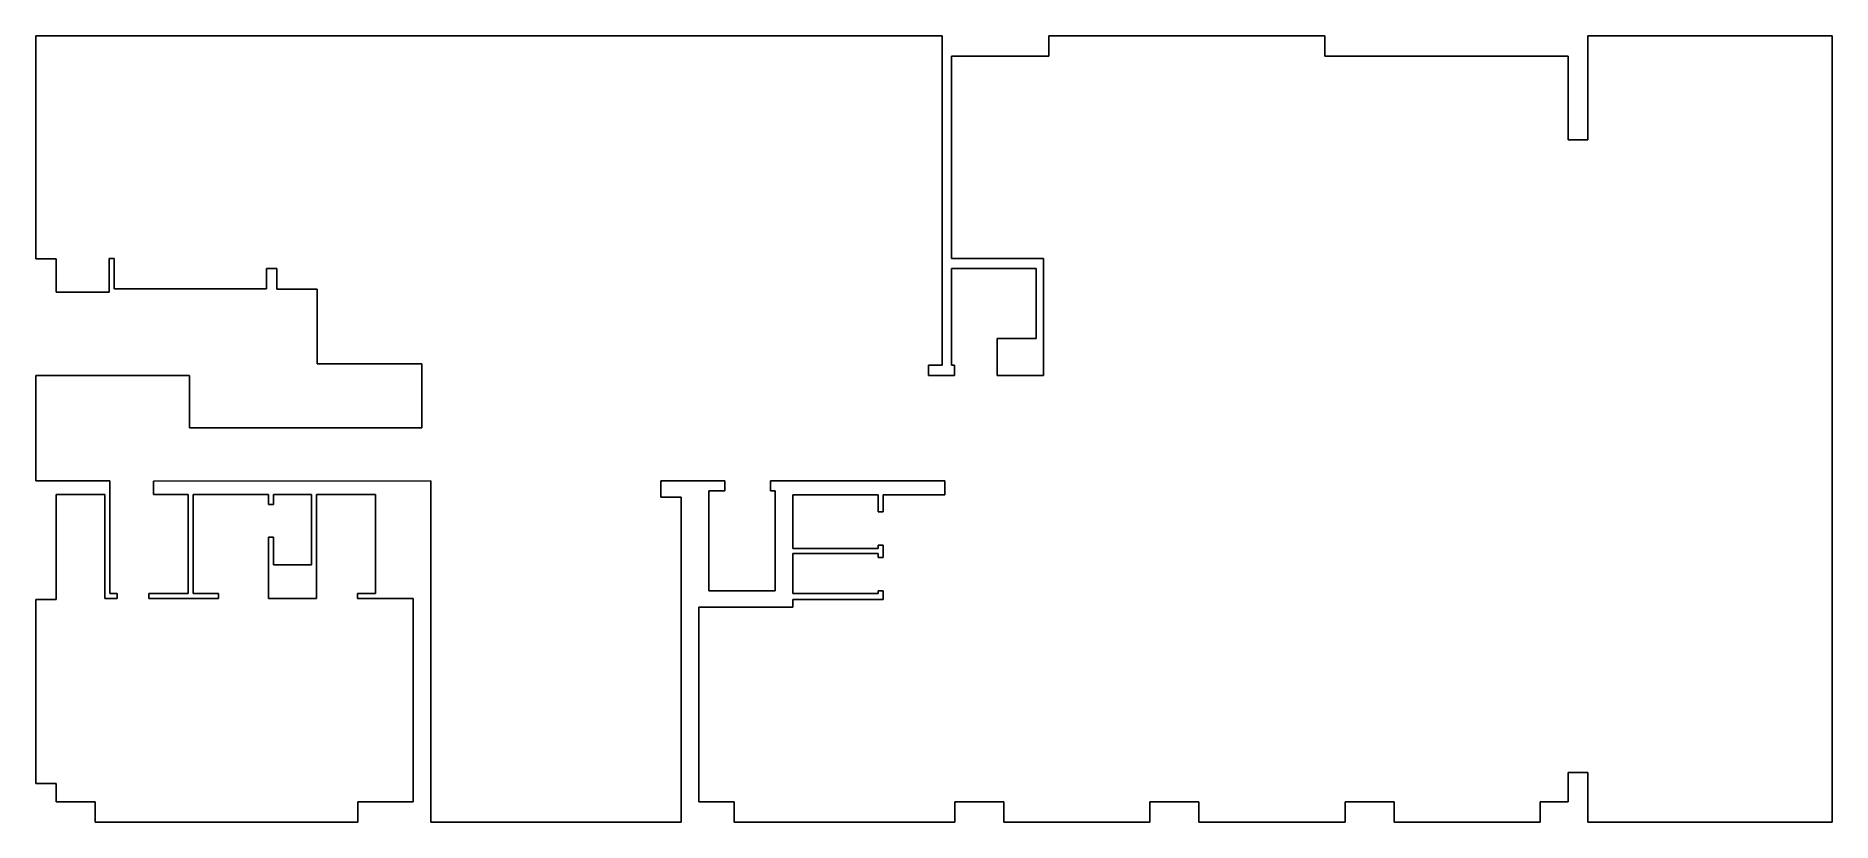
# Model space of a CAD drawing. Header units: metres. Extents: x -53 to 126, y -256 to -178.
import ezdxf

# ---------------------------------------------------------------- set-up
doc = ezdxf.new("R2010")
doc.units = ezdxf.units.M
doc.layers.add('Ground floor$Boundary', color=1, linetype='Continuous', true_color=0xff0000)

msp = doc.modelspace()

# ---------------------------------------------------------------- linework, layer by layer
at = {"layer": 'Ground floor$Boundary'}
for p, q in [((-52.97, -177.73), (-52.97, -199.86)), ((37.09, -177.73), (-52.97, -177.73)), ((37.09, -210.44), (37.09, -177.73)), ((47.7, -177.73), (47.7, -179.73)), ((75.14, -177.73), (47.7, -177.73)), ((75.14, -179.73), (75.14, -177.73)), ((101.26, -177.73), (101.26, -188.06)), ((125.54, -177.73), (101.26, -177.73)), ((125.54, -255.79), (125.54, -177.73)), ((38.01, -179.73), (38.01, -199.84)), ((47.7, -179.73), (38.01, -179.73)), ((99.3, -179.73), (75.14, -179.73)), ((99.3, -188.06), (99.3, -179.73)), ((101.26, -188.06), (99.3, -188.06)), ((-52.97, -199.86), (-50.97, -199.86)), ((-50.97, -199.86), (-50.97, -203.17)), ((-45.7, -199.85), (-45.19, -199.85)), ((-45.7, -203.17), (-45.7, -199.85)), ((-45.19, -199.85), (-45.19, -202.83)), ((38.01, -199.84), (47.16, -199.84)), ((47.16, -199.84), (47.16, -211.44)), ((-30.04, -200.82), (-29.02, -200.82)), ((-30.04, -202.83), (-30.04, -200.82)), ((-29.02, -200.82), (-29.02, -202.89)), ((38.01, -200.83), (38.01, -210.44)), ((46.44, -200.83), (38.01, -200.83)), ((46.44, -207.78), (46.44, -200.83)), ((-50.97, -203.17), (-45.7, -203.17)), ((-45.19, -202.83), (-30.04, -202.83)), ((-29.02, -202.89), (-25.03, -202.89)), ((-25.03, -202.89), (-25.03, -210.29)), ((42.56, -207.78), (46.44, -207.78)), ((42.56, -211.44), (42.56, -207.78)), ((-25.03, -210.29), (-14.63, -210.29)), ((-14.63, -210.29), (-14.63, -216.65)), ((35.73, -210.44), (37.09, -210.44)), ((35.73, -211.44), (35.73, -210.44)), ((38.01, -210.44), (38.33, -210.44)), ((38.33, -210.44), (38.33, -211.44)), ((-52.97, -211.44), (-52.97, -221.92)), ((-37.71, -211.44), (-52.97, -211.44)), ((-37.71, -216.65), (-37.71, -211.44)), ((38.33, -211.44), (35.73, -211.44)), ((47.16, -211.44), (42.56, -211.44)), ((-14.63, -216.65), (-37.71, -216.65)), ((-52.97, -221.92), (-45.61, -221.92)), ((-45.61, -221.92), (-45.61, -233.1)), ((-41.3, -221.94), (-13.73, -221.92)), ((-41.3, -223.28), (-41.3, -221.94)), ((-13.73, -221.92), (-13.73, -255.79)), ((9.14, -221.92), (15.51, -221.92)), ((9.14, -223.54), (9.14, -221.92)), ((13.9, -222.92), (13.9, -232.85)), ((15.51, -222.92), (13.9, -222.92)), ((15.51, -221.92), (15.51, -222.92)), ((20.04, -221.92), (37.37, -221.92)), ((20.04, -222.92), (20.04, -221.92)), ((20.5, -222.92), (20.04, -222.92)), ((20.5, -232.85), (20.5, -222.92)), ((37.37, -221.92), (37.37, -223.3)), ((-50.97, -223.28), (-50.97, -233.68)), ((-46.11, -223.28), (-50.97, -223.28)), ((-46.11, -233.6), (-46.11, -223.28)), ((-37.83, -223.28), (-41.3, -223.28)), ((-37.83, -233.1), (-37.83, -223.28)), ((-37.33, -223.28), (-37.33, -233.1)), ((-29.87, -223.28), (-37.33, -223.28)), ((-29.87, -224.27), (-29.87, -223.28)), ((-29.37, -224.27), (-29.87, -224.27)), ((-29.37, -223.28), (-29.37, -224.27)), ((-25.59, -223.28), (-29.37, -223.28)), ((-25.59, -230.25), (-25.59, -223.28)), ((-25.09, -223.28), (-25.09, -233.6)), ((-19.21, -223.28), (-25.09, -223.28)), ((-19.21, -233.1), (-19.21, -223.28)), ((11.15, -223.54), (9.14, -223.54)), ((11.15, -255.79), (11.15, -223.54)), ((22.25, -223.3), (22.25, -228.63)), ((30.73, -223.3), (22.25, -223.3)), ((30.73, -224.98), (30.73, -223.3)), ((31.23, -223.3), (31.23, -224.98)), ((37.37, -223.3), (31.23, -223.3)), ((31.23, -224.98), (30.73, -224.98)), ((-29.87, -227.52), (-29.37, -227.52)), ((-29.87, -233.6), (-29.87, -227.52)), ((-29.37, -227.52), (-29.37, -230.25)), ((30.73, -228.29), (31.23, -228.29)), ((30.73, -228.63), (30.73, -228.29)), ((31.23, -228.29), (31.23, -229.52)), ((-29.37, -230.25), (-25.59, -230.25)), ((22.25, -228.63), (30.73, -228.63)), ((22.25, -229.13), (22.25, -233.11)), ((30.73, -229.13), (22.25, -229.13)), ((30.73, -229.52), (30.73, -229.13)), ((31.23, -229.52), (30.73, -229.52)), ((-50.97, -233.68), (-52.97, -233.68)), ((-52.97, -233.68), (-52.97, -251.95)), ((-44.91, -233.6), (-46.11, -233.6)), ((-45.61, -233.1), (-44.91, -233.1)), ((-44.91, -233.1), (-44.91, -233.6)), ((-41.75, -233.1), (-37.83, -233.1)), ((-41.75, -233.6), (-41.75, -233.1)), ((-34.83, -233.6), (-41.75, -233.6)), ((-37.33, -233.1), (-34.83, -233.1)), ((-34.83, -233.1), (-34.83, -233.6)), ((-25.09, -233.6), (-29.87, -233.6)), ((-21, -233.1), (-19.21, -233.1)), ((-21, -233.6), (-21, -233.1)), ((-15.48, -233.6), (-21, -233.6)), ((-15.48, -253.79), (-15.48, -233.6)), ((13.9, -232.85), (20.5, -232.85)), ((22.25, -233.11), (30.73, -233.11)), ((22.25, -233.71), (22.25, -234.45)), ((31.23, -233.71), (22.25, -233.71)), ((30.73, -232.82), (31.23, -232.82)), ((30.73, -233.11), (30.73, -232.82)), ((31.23, -232.82), (31.23, -233.71)), ((12.9, -234.45), (12.9, -253.79)), ((22.25, -234.45), (12.9, -234.45)), ((99.3, -250.89), (101.26, -250.89)), ((99.3, -253.79), (99.3, -250.89)), ((101.26, -250.89), (101.26, -255.79)), ((-52.97, -251.95), (-50.97, -251.95)), ((-50.97, -251.95), (-50.97, -253.79)), ((-50.97, -253.79), (-47.09, -253.79)), ((-47.09, -253.79), (-47.09, -255.79)), ((-20.97, -253.79), (-15.48, -253.79)), ((-20.97, -255.79), (-20.97, -253.79)), ((12.9, -253.79), (16.41, -253.79)), ((16.41, -253.79), (16.41, -255.79)), ((38.36, -253.79), (43.23, -253.79)), ((38.36, -255.79), (38.36, -253.79)), ((43.23, -253.79), (43.23, -255.79)), ((57.74, -253.79), (62.61, -253.79)), ((57.74, -255.79), (57.74, -253.79)), ((62.61, -253.79), (62.61, -255.79)), ((77.16, -253.79), (82.02, -253.79)), ((77.16, -255.79), (77.16, -253.79)), ((82.02, -253.79), (82.02, -255.79)), ((96.53, -253.79), (99.3, -253.79)), ((96.53, -255.79), (96.53, -253.79)), ((-47.09, -255.79), (-20.97, -255.79)), ((-13.73, -255.79), (11.15, -255.79)), ((16.41, -255.79), (38.36, -255.79)), ((43.23, -255.79), (57.74, -255.79)), ((62.61, -255.79), (77.16, -255.79)), ((82.02, -255.79), (96.53, -255.79)), ((101.26, -255.79), (125.54, -255.79))]:
    msp.add_line(p, q, dxfattribs=at)

doc.saveas('drawing.dxf')
